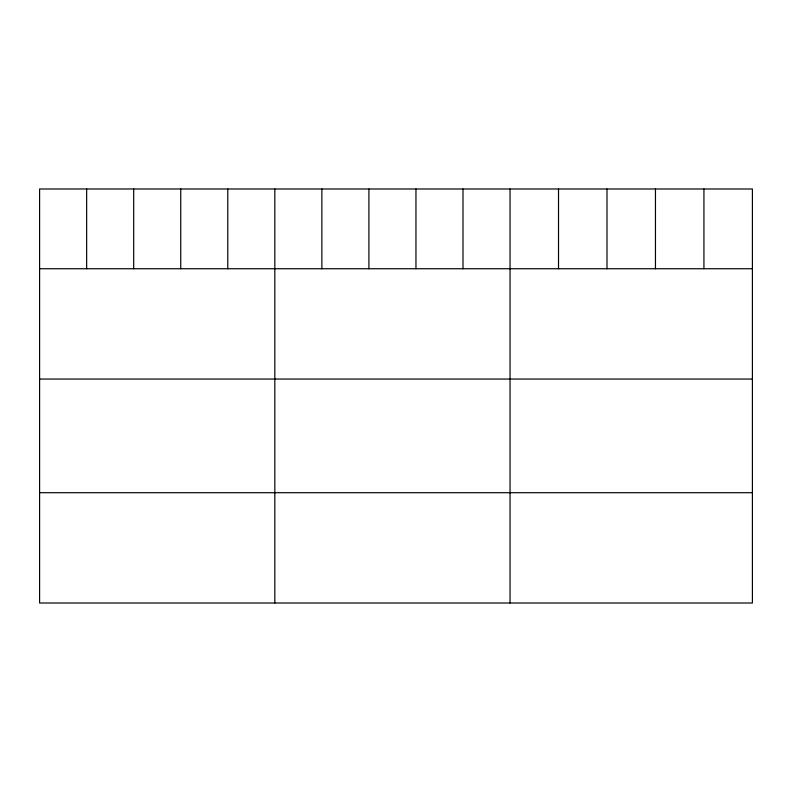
<?xml version="1.0" encoding="UTF-8"?>
<svg xmlns="http://www.w3.org/2000/svg" width="792" height="792" viewBox="0 0 792 792"><rect width="100%" height="100%" fill="white"/><g stroke="black" fill="none" stroke-linecap="round" stroke-linejoin="round"><path stroke-width="1.19" d="M752.4 268.736L752.4 603.009L39.6 603.009L39.6 188.991L752.4 188.991L752.4 268.736L39.6 268.736M39.6 379.051L752.4 379.051M39.6 492.703L752.4 492.703M703.93 188.991L703.93 268.736M655.459 188.991L655.459 268.736M606.989 188.991L606.989 268.736M558.518 188.991L558.518 268.736M510.048 188.991L510.048 603.009M463.003 188.991L463.003 268.736M415.958 188.991L415.958 268.736M368.914 188.991L368.914 268.736M321.869 188.991L321.869 268.736M274.824 188.991L274.824 603.009M227.779 188.991L227.779 268.736M180.734 188.991L180.734 268.736M133.69 188.991L133.69 268.736M86.645 188.991L86.645 268.736"/></g></svg>
